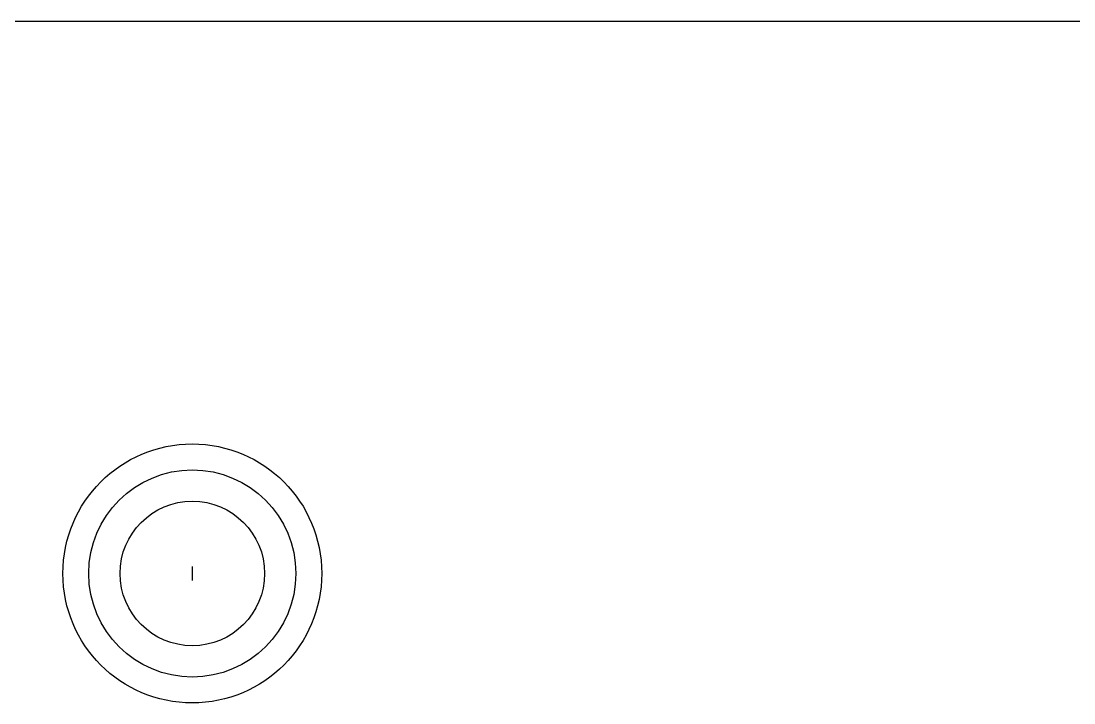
# Model space of a CAD drawing. Extents: x 0 to 61, y 0 to 128.
# Drawn here: x 27.82 to 43.07, y 106.62 to 116.5 of the extents above; entities that cross this region are included whole.
import ezdxf

# ---------------------------------------------------------------- set-up
doc = ezdxf.new("R2010")
doc.units = 0
doc.layers.add('DXF_EG_PANEL_1_0_MODEL_DX0', color=7, linetype='CONTINUOUS')
doc.layers.add('LAYER1', color=7, linetype='CONTINUOUS')

msp = doc.modelspace()

# ---------------------------------------------------------------- linework, layer by layer
at = {"layer": 'DXF_EG_PANEL_1_0_MODEL_DX0', "color": 178}
msp.add_circle((30.3, 108.5), 1.875, dxfattribs=at)
at = {"layer": 'DXF_EG_PANEL_1_0_MODEL_DX0', "color": 1}
msp.add_circle((30.3, 108.5), 1.5, dxfattribs=at)
at = {"layer": 'LAYER1', "color": 7}
for p, q in [((1.3, 116.5), (59.3, 116.5)), ((30.3, 108.6), (30.3, 108.4))]:
    msp.add_line(p, q, dxfattribs=at)
msp.add_circle((30.3, 108.5), 1.047, dxfattribs=at)

doc.saveas('drawing.dxf')
